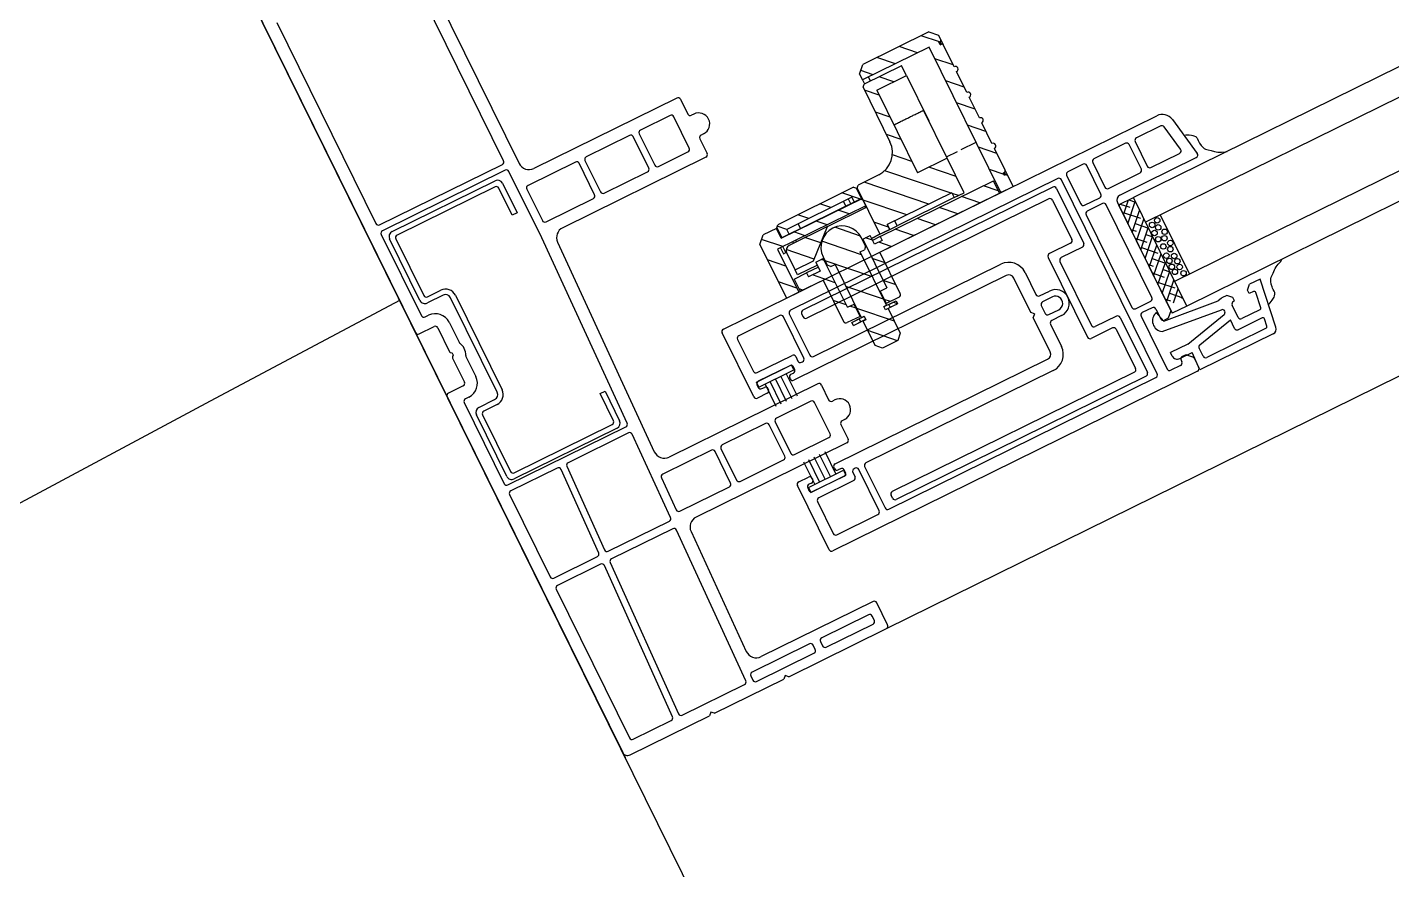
# Model space of a CAD drawing. Header units: millimetres. Extents: x 13515 to 183937, y -33900 to -660.
# Drawn here: x 118545.387 to 118549.273, y -19238.179 to -19235.779 of the extents above; entities that cross this region are included whole.
import ezdxf

# ---------------------------------------------------------------- set-up
doc = ezdxf.new("R2010")
doc.units = ezdxf.units.MM
doc.header["$LTSCALE"] = 100
doc.header["$MEASUREMENT"] = 0
doc.layers.get('0').update_dxf_attribs({"linetype": 'CONTINUOUS'})
for name, color, linetype in [('ELE9', 9, 'CONTINUOUS'), ('WIN', 4, 'CONTINUOUS'), ('WIN-G', 252, 'CONTINUOUS'), ('WIN2', 5, 'CONTINUOUS')]:
    doc.layers.add(name, color=color, linetype=linetype)

# ---------------------------------------------------------------- blocks, each defined once
blk = doc.blocks.new('A$C37502152')
at = {"ltscale": 1000}
blk.add_wipeout([(1400, 246), (0, 246), (0, 0), (1400, 0)], dxfattribs=at)
at = {"layer": 'WIN', "ltscale": 1000}
blk.add_line((1400, 0), (1400, 246), dxfattribs=at)
at = {"layer": 'WIN-G'}
for p, q in [((1347, 246), (53, 246)), ((1258.41, 223.81), (1257.61, 223.41)), ((1283.8, 214), (1283.8, 225.2)), ((1284.3, 225.7), (1335, 225.7)), ((1285.4, 215.6), (1285.4, 223.6)), ((1285.9, 224.1), (1335, 224.1)), ((1335.5, 225.2), (1335.5, 224.6)), ((1256.56, 221.24), (1256.46, 220.72)), ((1256.58, 222.39), (1256.56, 222.24)), ((1256.56, 222.24), (1256.56, 222.08)), ((1256.56, 222.08), (1256.58, 221.77)), ((1256.58, 221.5), (1256.56, 221.24)), ((1256.62, 222.53), (1256.58, 222.39)), ((1256.58, 221.77), (1256.58, 221.5)), ((1256.69, 222.66), (1256.62, 222.53)), ((1256.87, 222.9), (1256.69, 222.66)), ((1257.03, 223.05), (1256.87, 222.9)), ((1257.21, 223.18), (1257.03, 223.05)), ((1257.58, 223.4), (1257.21, 223.18)), ((1257.61, 223.41), (1257.58, 223.4)), ((1254.54, 218.47), (1254.28, 218.29)), ((1254.79, 218.67), (1254.54, 218.47)), ((1255.29, 219.09), (1254.79, 218.67)), ((1255.71, 219.42), (1255.29, 219.09)), ((1255.91, 219.6), (1255.71, 219.42)), ((1256.08, 219.8), (1255.91, 219.6)), ((1256.21, 220.01), (1256.08, 219.8)), ((1256.31, 220.24), (1256.21, 220.01)), ((1256.46, 220.72), (1256.31, 220.24)), ((782.23, 217.5), (1272, 217.5)), ((1253.07, 217.79), (1252.73, 217.5)), ((1253.7, 218.01), (1253.07, 217.79)), ((1254, 218.14), (1253.7, 218.01)), ((1254.28, 218.29), (1254, 218.14)), ((1272, 217.5), (1275, 217.5)), ((1272, 217.5), (1272, 195.5)), ((1275, 195.5), (1275, 217.5)), ((1273.92, 215.9), (1272, 213.99)), ((1272.15, 215.9), (1272, 215.75)), ((1273.81, 214.03), (1272, 215.84)), ((1275, 215.22), (1272, 212.22)), ((1274.7, 211.38), (1272.49, 213.59)), ((1275, 214.61), (1274.26, 215.36)), ((1285.9, 215.1), (1290.2, 215.1)), ((1290.7, 198.4), (1290.7, 214.6)), ((782.85, 212.5), (1272, 212.5)), ((1269, 200.5), (1269, 212.5)), ((1275, 213.45), (1272, 210.45)), ((1272.05, 212.26), (1272, 212.31)), ((1275, 211.68), (1272, 208.68)), ((1284.3, 213.5), (1288.6, 213.5)), ((1289.1, 200), (1289.1, 213)), ((1272.93, 209.61), (1272, 210.54)), ((1275, 209.91), (1272, 206.91)), ((1273.81, 206.96), (1272, 208.77)), ((1275, 209.31), (1273.37, 210.94)), ((1275, 208.15), (1272, 205.15)), ((1275, 206.38), (1272, 203.38)), ((1274.7, 204.31), (1272.49, 206.52)), ((1275, 207.54), (1274.26, 208.28)), ((1272.05, 205.19), (1272, 205.23)), ((1275, 204.61), (1272, 201.61)), ((1275, 202.23), (1273.37, 203.86)), ((1272.93, 202.54), (1272, 203.47)), ((1275, 202.84), (1272, 199.84)), ((1273.81, 199.89), (1272, 201.7)), ((1275, 200.47), (1274.26, 201.21)), ((782.85, 200.5), (1272, 200.5)), ((1275, 201.08), (1272, 198.08)), ((1275, 199.31), (1272, 196.31)), ((1274.7, 197.24), (1272.49, 199.45)), ((1283.8, 187.8), (1283.8, 199)), ((1284.3, 199.5), (1288.6, 199.5)), ((1272.05, 198.12), (1272, 198.16)), ((1272.9, 195.5), (1272, 196.4)), ((1275, 197.54), (1272.96, 195.5)), ((1274.66, 195.5), (1273.37, 196.79)), ((1285.4, 189.4), (1285.4, 197.4)), ((1285.9, 197.9), (1290.2, 197.9)), ((782.23, 195.5), (1272, 195.5)), ((1253.32, 195.38), (1252.98, 195.5)), ((1253.94, 195.16), (1253.32, 195.38)), ((1254.25, 195.03), (1253.94, 195.16)), ((1254.53, 194.88), (1254.25, 195.03)), ((1254.79, 194.7), (1254.53, 194.88)), ((1255.04, 194.5), (1254.79, 194.7)), ((1255.54, 194.08), (1255.04, 194.5)), ((1255.96, 193.74), (1255.54, 194.08)), ((1256.16, 193.57), (1255.96, 193.74)), ((1275, 195.5), (1272, 195.5)), ((1275, 195.77), (1274.73, 195.5)), ((1256.33, 193.37), (1256.16, 193.57)), ((1256.46, 193.16), (1256.33, 193.37)), ((1256.56, 192.93), (1256.46, 193.16)), ((1256.71, 192.45), (1256.56, 192.93)), ((1256.81, 191.93), (1256.71, 192.45)), ((1256.83, 191.67), (1256.81, 191.93)), ((1256.81, 191.08), (1256.83, 191.4)), ((1256.83, 191.4), (1256.83, 191.67)), ((1374.8, 191.6), (1395.7, 191.6)), ((1256.81, 190.93), (1256.81, 191.08)), ((1256.83, 190.77), (1256.81, 190.93)), ((1256.87, 190.64), (1256.83, 190.77)), ((1256.94, 190.51), (1256.87, 190.64)), ((1257.12, 190.27), (1256.94, 190.51)), ((1257.28, 190.12), (1257.12, 190.27)), ((1257.46, 189.99), (1257.28, 190.12)), ((1257.83, 189.77), (1257.46, 189.99)), ((1257.86, 189.75), (1257.83, 189.77)), ((1258.42, 189.48), (1257.86, 189.75)), ((1285.9, 188.9), (1335, 188.9)), ((1373.8, 184.6), (1373.8, 190.6)), ((1374.8, 190.1), (1374.8, 184.6)), ((1395.2, 190.6), (1375.3, 190.6)), ((1395.7, 178.6), (1395.7, 190.1)), ((1396.7, 190.6), (1396.7, 178.1)), ((1284.3, 187.3), (1335, 187.3)), ((1335.5, 187.8), (1335.5, 188.4)), ((1374.8, 184.6), (1373.8, 184.6)), ((1392.5, 178.1), (1395.2, 178.1)), ((1395.7, 177.1), (1392.5, 177.1)), ((1390.5, 156.9), (1390.5, 176.1)), ((1391.5, 176.1), (1391.5, 156.9)), ((1392.5, 155.9), (1395.7, 155.9)), ((1395.2, 154.9), (1392.5, 154.9)), ((1395.7, 142.9), (1395.7, 154.4)), ((1396.7, 154.9), (1396.7, 142.4)), ((1373.8, 148.4), (1374.8, 148.4)), ((1373.8, 142.4), (1373.8, 148.4)), ((1374.8, 148.4), (1374.8, 142.9)), ((1375.3, 142.4), (1395.2, 142.4)), ((1395.7, 141.4), (1374.8, 141.4))]:
    blk.add_line(p, q, dxfattribs=at)
for centre in [(1269.89, 211.88), (1270.03, 210.56), (1271.2, 210.97), (1269.94, 209.42), (1270.03, 208.31), (1271.2, 208.73), (1271.29, 209.89), (1269.61, 205.88), (1270.11, 206.89), (1271.04, 205.88), (1271.29, 207.64), (1269.63, 203.6), (1270.2, 204.63), (1271.29, 204.29), (1269.93, 201.12), (1270.34, 202.36), (1271.13, 201.47), (1271.4, 202.98)]:
    blk.add_circle(centre, 0.5, dxfattribs=at)
for centre, radius, start, end in [((1284.3, 225.2), 0.5, 90, 180), ((1285.9, 223.6), 0.5, 90, 180), ((1335, 225.2), 0.5, 0, 90), ((1335, 224.6), 0.5, 270, 0), ((1284.3, 214), 0.5, 180, 270), ((1285.9, 215.6), 0.5, 180, 270), ((1290.2, 214.6), 0.5, 0, 90), ((1288.6, 213), 0.5, 0, 90), ((1284.3, 199), 0.5, 90, 180), ((1288.6, 200), 0.5, 270, 0), ((1285.9, 197.4), 0.5, 90, 180), ((1290.2, 198.4), 0.5, 270, 0), ((1374.8, 190.6), 1, 90, 180), ((1395.7, 190.6), 1, 0, 90), ((1285.9, 189.4), 0.5, 180, 270), ((1335, 188.4), 0.5, 0, 90), ((1375.3, 190.1), 0.5, 90, 180), ((1395.2, 190.1), 0.5, 0, 90), ((1284.3, 187.8), 0.5, 180, 270), ((1335, 187.8), 0.5, 270, 0), ((1392.5, 176.1), 2, 90, 180), ((1392.5, 176.1), 1, 90, 180), ((1395.2, 178.6), 0.5, 270, 0), ((1395.7, 178.1), 1, 270, 0), ((1392.5, 156.9), 2, 180, 270), ((1392.5, 156.9), 1, 180, 270), ((1395.2, 154.4), 0.5, 0, 90), ((1395.7, 154.9), 1, 0, 90), ((1374.8, 142.4), 1, 180, 270), ((1375.3, 142.9), 0.5, 180, 270), ((1395.2, 142.9), 0.5, 270, 0), ((1395.7, 142.4), 1, 270, 0)]:
    blk.add_arc(centre, radius, start, end, dxfattribs=at)
at = {"layer": 'WIN2'}
for p, q in [((1366.8, 246), (1347, 246)), ((1366.8, 246), (1367.3, 245.5)), ((1367.3, 245.5), (1367.8, 246)), ((1381.87, 246), (1367.8, 246)), ((1381.87, 246), (1382.37, 245.5)), ((1382.37, 245.5), (1382.87, 246)), ((1399, 246), (1382.87, 246)), ((1346.5, 245.5), (1346.5, 241)), ((1348.3, 243.7), (1348.3, 242.8)), ((1358.3, 244.2), (1348.8, 244.2)), ((1358.8, 242.8), (1358.8, 243.7)), ((1360.3, 243.7), (1360.3, 242.8)), ((1372.44, 244.2), (1360.8, 244.2)), ((1372.91, 242.79), (1372.94, 243.69)), ((1387.3, 243.7), (1374.63, 243.7)), ((1397.2, 243.7), (1389.5, 243.7)), ((1400, 172.8), (1400, 245)), ((1348.8, 242.3), (1358.3, 242.3)), ((1360.8, 242.3), (1372.41, 242.3)), ((1374.13, 243.21), (1373.33, 213.01)), ((1386.75, 212.98), (1387.8, 243.18)), ((1389, 243.22), (1387.95, 213.02)), ((1397.7, 213), (1397.7, 243.2)), ((1347, 240.5), (1369.7, 240.5)), ((1371.07, 214.45), (1371.7, 238.45)), ((1260.16, 229), (1275.01, 229)), ((1275.01, 229), (1274.89, 225.5)), ((1275, 226.61), (1275, 228.5)), ((1275.5, 229), (1349.5, 229)), ((1350, 228.5), (1350, 215.5)), ((1259.17, 228.13), (1257.89, 219)), ((1260.56, 227.24), (1260.37, 225.84)), ((1260.86, 227.5), (1272.89, 227.5)), ((1273.39, 227), (1273.39, 225.39)), ((1275.86, 225.55), (1275.15, 226.25)), ((1277.3, 225.9), (1277.3, 226.2)), ((1277.8, 226.7), (1279.8, 226.7)), ((1280.3, 215.5), (1280.3, 226.2)), ((1282.3, 226.2), (1282.3, 186.8)), ((1337, 226.7), (1282.8, 226.7)), ((1337.5, 217.8), (1337.5, 226.2)), ((1338.7, 226.2), (1338.7, 217.8)), ((1347.5, 226.7), (1339.2, 226.7)), ((1348, 219.7), (1348, 226.2)), ((1260.07, 223.74), (1259.66, 220.84)), ((1260.37, 224), (1264.02, 224)), ((1260.66, 225.5), (1265.52, 225.5)), ((1264.52, 223.5), (1264.52, 221)), ((1266.02, 225), (1266.02, 223.28)), ((1273, 224.9), (1266.02, 223.28)), ((1274.89, 223.8), (1266.61, 221.88)), ((1277.39, 225.5), (1274.89, 225.5)), ((1274.89, 223.8), (1278.39, 223.8)), ((1276.21, 225.4), (1276.8, 225.4)), ((1278.39, 224.5), (1278.39, 223.8)), ((1257.89, 219), (1260.02, 219)), ((1259.96, 220.5), (1260.82, 220.5)), ((1260.82, 219.8), (1260.02, 219)), ((1260.82, 220.5), (1260.82, 219.8)), ((1263.82, 220.5), (1264.02, 220.5)), ((1263.82, 220.5), (1263.82, 219.8)), ((1263.82, 219.8), (1264.62, 219)), ((1264.62, 219), (1265.65, 219)), ((1265.81, 219.05), (1266.46, 219.21)), ((1276.99, 218.1), (1266.46, 219.21)), ((1278.1, 219.69), (1266.67, 220.9)), ((1339.9, 217.8), (1339.9, 218.7)), ((1340.4, 219.2), (1347.5, 219.2)), ((1275, 217), (1276, 218)), ((1275, 195), (1275, 217)), ((1276, 218), (1276.8, 218)), ((1276.99, 218.1), (1277.53, 216.1)), ((1277.3, 215.5), (1277.3, 217.5)), ((1299, 217.3), (1337, 217.3)), ((1336.45, 217.3), (1336.45, 217.3)), ((1339.2, 217.3), (1339.4, 217.3)), ((1341.1, 217.2), (1341.1, 216.7)), ((1341.25, 216.7), (1341.25, 217.7)), ((1348.35, 217.7), (1341.25, 217.7)), ((1348.35, 216.7), (1341.25, 216.7)), ((1348, 217.7), (1341.6, 217.7)), ((1341.6, 216.2), (1342.1, 216.2)), ((1342.8, 212.1), (1342.8, 216.7)), ((1343.9, 212.1), (1343.9, 216.7)), ((1345, 212.1), (1345, 216.7)), ((1346.1, 212.1), (1346.1, 216.7)), ((1347.1, 212.1), (1347.1, 216.7)), ((1347.5, 216.2), (1348, 216.2)), ((1348.35, 216.7), (1348.35, 217.7)), ((1348.5, 216.7), (1348.5, 217.2)), ((1280.6, 213.8), (1277.5, 213.8)), ((1277.8, 215), (1279.8, 215)), ((1295.7, 209.5), (1295.7, 214)), ((1298, 214), (1298, 207)), ((1342.1, 215), (1299, 215)), ((1342.6, 215.7), (1342.6, 215.5)), ((1347, 215.5), (1347, 215.7)), ((1349.5, 215), (1347.5, 215)), ((1277, 213.3), (1277, 194.5)), ((1281.1, 194.5), (1281.1, 213.3)), ((1338, 209), (1338, 212)), ((1338.5, 212.5), (1369.07, 212.5)), ((1373.83, 212.5), (1386.25, 212.5)), ((1388.45, 212.5), (1397.2, 212.5)), ((1293.2, 209), (1295.2, 209)), ((1340.5, 209.7), (1340.5, 203.3)), ((1348, 210.2), (1341, 210.2)), ((1348.5, 203.3), (1348.5, 209.7)), ((1349.7, 209.7), (1349.7, 203.3)), ((1359, 210.2), (1350.2, 210.2)), ((1359.5, 203.3), (1359.5, 209.7)), ((1360.7, 209.7), (1360.7, 203.3)), ((1371.25, 210.2), (1361.2, 210.2)), ((1371.58, 203.29), (1371.75, 209.69)), ((1373.27, 210.51), (1372.83, 193.81)), ((1386.16, 211), (1373.77, 211)), ((1386.07, 193.78), (1386.66, 210.48)), ((1387.86, 210.52), (1387.28, 193.82)), ((1397.2, 211), (1388.36, 211)), ((1397.7, 193.8), (1397.7, 210.5)), ((1295.2, 207.8), (1293.2, 207.8)), ((1295.7, 205.7), (1295.7, 207.3)), ((1297.5, 206.5), (1298, 207)), ((1297.5, 206.5), (1298, 206)), ((1337, 208.5), (1337.5, 208.5)), ((1293.2, 205.2), (1295.2, 205.2)), ((1295.2, 204), (1293.2, 204)), ((1298, 206), (1298, 199)), ((1337, 204.5), (1337.5, 204.5)), ((1338, 201), (1338, 204)), ((1295.7, 199), (1295.7, 203.5)), ((1341, 202.8), (1348, 202.8)), ((1350.2, 202.8), (1359, 202.8)), ((1361.2, 202.8), (1371.08, 202.8)), ((1320.95, 198.9), (1321.95, 199.9)), ((1320.95, 193.9), (1320.95, 198.9)), ((1321.95, 199.9), (1325.05, 199.9)), ((1321.99, 199.9), (1326.05, 195.84)), ((1325.05, 199.9), (1326.05, 198.9)), ((1326.05, 198.9), (1326.05, 193.9)), ((1338.5, 200.5), (1368.65, 200.5)), ((1342.8, 200.9), (1342.8, 196.3)), ((1343.9, 200.9), (1343.9, 196.3)), ((1345, 200.9), (1345, 196.3)), ((1346.1, 200.9), (1346.1, 196.3)), ((1347.1, 200.9), (1347.1, 196.3)), ((1299, 198), (1342.1, 198)), ((1320.95, 196.45), (1326.05, 191.35)), ((1341.1, 196.3), (1341.1, 195.8)), ((1341.25, 196.3), (1341.25, 195.3)), ((1348.35, 196.3), (1341.25, 196.3)), ((1342.1, 196.8), (1341.6, 196.8)), ((1342.6, 197.5), (1342.6, 197.3)), ((1347, 197.3), (1347, 197.5)), ((1347.5, 198), (1349.5, 198)), ((1348, 196.8), (1347.5, 196.8)), ((1348.35, 196.3), (1348.35, 195.3)), ((1348.5, 195.8), (1348.5, 196.3)), ((1350, 197.5), (1350, 184.5)), ((1369.55, 156.45), (1370.65, 198.45)), ((1274, 194), (1258.5, 194)), ((1277.5, 194), (1280.6, 194)), ((1337, 195.7), (1299, 195.7)), ((1319.02, 193.25), (1319.02, 193.85)), ((1320.51, 193.85), (1319.02, 193.85)), ((1319.06, 193.85), (1319.66, 193.25)), ((1319.97, 193.85), (1319.98, 193.85)), ((1319.98, 193.85), (1321.5, 193.85)), ((1320.51, 193.85), (1320.51, 193.25)), ((1320.95, 193.9), (1321.5, 193.9)), ((1321.5, 193.9), (1321.5, 193.2)), ((1325.5, 193.2), (1325.5, 193.9)), ((1325.5, 193.9), (1326.05, 193.9)), ((1325.5, 193.85), (1327.03, 193.85)), ((1326.5, 193.85), (1326.5, 193.25)), ((1327.98, 193.85), (1326.5, 193.85)), ((1327.03, 193.85), (1327.03, 193.85)), ((1327.98, 193.85), (1327.98, 193.25)), ((1336.45, 195.7), (1336.45, 195.7)), ((1337.5, 186.8), (1337.5, 195.2)), ((1338.7, 195.2), (1338.7, 186.8)), ((1339.4, 195.7), (1339.2, 195.7)), ((1339.9, 194.3), (1339.9, 195.2)), ((1347.5, 193.8), (1340.4, 193.8)), ((1348.35, 195.3), (1341.25, 195.3)), ((1341.6, 195.3), (1348, 195.3)), ((1259.33, 185.9), (1258.01, 193.41)), ((1260.39, 191.41), (1261.27, 186.41)), ((1266.7, 192), (1260.89, 192)), ((1267.2, 186.5), (1267.2, 191.5)), ((1268.4, 191.5), (1268.4, 186.5)), ((1275.3, 192), (1268.9, 192)), ((1275.8, 186.5), (1275.8, 191.5)), ((1277, 192.3), (1277, 186.5)), ((1280.6, 192.8), (1277.5, 192.8)), ((1281.1, 186.5), (1281.1, 192.3)), ((1317.75, 192.4), (1317.75, 184)), ((1318.25, 192.9), (1320.85, 192.9)), ((1320.51, 193.25), (1319.02, 193.25)), ((1319.97, 193.25), (1319.98, 193.25)), ((1319.98, 193.25), (1321.5, 193.25)), ((1320.01, 192.9), (1320.85, 192.06)), ((1320.85, 190.4), (1320.85, 192.9)), ((1321.5, 193.2), (1320.95, 193.2)), ((1320.95, 193.2), (1320.95, 182.4)), ((1320.95, 191.96), (1326.05, 186.86)), ((1325.5, 193.25), (1327.03, 193.25)), ((1326.05, 193.2), (1325.5, 193.2)), ((1326.05, 182.4), (1326.05, 193.2)), ((1326.15, 192.9), (1326.15, 190.4)), ((1326.15, 192.9), (1328.75, 192.9)), ((1326.15, 191.25), (1327, 190.4)), ((1327.98, 193.25), (1326.5, 193.25)), ((1327.03, 193.25), (1327.03, 193.25)), ((1329.25, 184), (1329.25, 192.4)), ((1348, 186.8), (1348, 193.3)), ((1372.77, 191.61), (1371.8, 154.47)), ((1397.2, 192.1), (1373.27, 192.1)), ((1373.33, 193.3), (1385.58, 193.3)), ((1387.78, 193.3), (1397.2, 193.3)), ((1397.7, 175.1), (1397.7, 191.6)), ((1317.75, 190.67), (1319.5, 188.92)), ((1319.5, 180.5), (1319.5, 190.4)), ((1320.85, 190.4), (1319.5, 190.4)), ((1327.5, 190.4), (1326.15, 190.4)), ((1327.5, 190.4), (1327.5, 180.5)), ((1327.5, 189.9), (1329.25, 188.15)), ((1282.8, 186.3), (1337, 186.3)), ((1320.95, 187.47), (1327.4, 181.02)), ((1339.2, 186.3), (1347.5, 186.3)), ((1349.5, 184), (1261.6, 184)), ((1261.77, 186), (1266.7, 186)), ((1268.9, 186), (1275.3, 186)), ((1277.5, 186), (1280.6, 186)), ((1290.72, 184), (1290.72, 181.8)), ((1293.22, 184), (1290.72, 184)), ((1293.01, 184), (1293.22, 183.79)), ((1293.2, 184), (1293.5, 184)), ((1293.22, 184), (1293.22, 154.5)), ((1317.75, 184), (1293.5, 184)), ((1293.5, 184), (1293.5, 181.5)), ((1297.48, 184), (1299.98, 181.5)), ((1301.97, 184), (1304.47, 181.5)), ((1306.46, 184), (1308.96, 181.5)), ((1310.95, 184), (1313.45, 181.5)), ((1315.44, 184), (1317.14, 182.3)), ((1317.75, 186.18), (1319.5, 184.43)), ((1327.5, 185.41), (1330.61, 182.3)), ((1333.9, 184), (1329.25, 184)), ((1333.4, 184), (1333.9, 183.5)), ((1333.9, 181.5), (1333.9, 184)), ((1334.22, 175.3), (1334.22, 184)), ((1336.72, 184), (1334.22, 184)), ((1336.72, 173.1), (1336.72, 184)), ((1290.72, 181.8), (1290.72, 180.7)), ((1290.72, 181.8), (1291.02, 181.5)), ((1291.02, 181.5), (1291.22, 181.5)), ((1291.02, 181), (1291.02, 181.5)), ((1291.22, 181.5), (1291.22, 181)), ((1291.22, 181.3), (1293.22, 179.3)), ((1293.5, 183.49), (1295.49, 181.5)), ((1316.45, 181.5), (1293.5, 181.5)), ((1316.45, 181.5), (1316.45, 182.3)), ((1316.45, 182.3), (1318, 182.3)), ((1316.45, 181.5), (1318, 181.5)), ((1318, 182.3), (1318, 180.5)), ((1318, 181.44), (1318.94, 180.5)), ((1319.6, 181.9), (1320.1, 182.4)), ((1319.6, 181.9), (1319.6, 180.2)), ((1320.95, 182.4), (1320.1, 182.4)), ((1320.95, 182.98), (1326.37, 177.56)), ((1326.9, 182.4), (1326.05, 182.4)), ((1326.9, 182.4), (1327.4, 181.9)), ((1327.4, 180.2), (1327.4, 181.9)), ((1329, 180.5), (1329, 182.3)), ((1329, 182.3), (1331.4, 182.3)), ((1329, 181.5), (1331.4, 181.5)), ((1331.4, 181.5), (1331.4, 182.3)), ((1331.4, 181.51), (1331.41, 181.5)), ((1333.9, 181.5), (1331.4, 181.5)), ((1334.22, 183.2), (1336.72, 180.7)), ((1290.72, 180.7), (1290.72, 176.3)), ((1291.02, 181), (1291.22, 181)), ((1301.22, 181.1), (1299.22, 181.1)), ((1299.22, 181.1), (1299.22, 174.1)), ((1300.4, 181.1), (1301.22, 180.28)), ((1301.22, 181.1), (1312.82, 181.1)), ((1301.22, 180.1), (1301.22, 181.1)), ((1301.22, 180.1), (1314.32, 180.1)), ((1301.4, 180.1), (1310.4, 171.1)), ((1305.89, 180.1), (1314.69, 171.3)), ((1310.38, 180.1), (1316.32, 174.16)), ((1312.82, 181.1), (1312.82, 180.1)), ((1314.32, 181.1), (1312.82, 181.1)), ((1314.32, 180.1), (1314.32, 181.1)), ((1316.32, 181.1), (1314.32, 181.1)), ((1314.32, 181.1), (1314.32, 180.1)), ((1314.32, 181.1), (1316.86, 181.1)), ((1314.32, 180.65), (1316.32, 178.65)), ((1316.32, 171.7), (1316.32, 181.1)), ((1316.32, 181.1), (1318.02, 181.1)), ((1318.02, 181.1), (1316.32, 181.1)), ((1319.5, 180.5), (1318, 180.5)), ((1319.6, 180.5), (1319.5, 180.5)), ((1319.62, 179.82), (1323.12, 176.32)), ((1329.32, 180.1), (1324.22, 175.6)), ((1327.5, 180.92), (1327.92, 180.5)), ((1329, 180.5), (1327.5, 180.5)), ((1329, 181.1), (1333, 181.1)), ((1329.04, 179.85), (1332.85, 176.04)), ((1329.1, 181.1), (1333.02, 181.1)), ((1333.02, 180.1), (1329.32, 180.1)), ((1333.02, 181.1), (1333.02, 180.1)), ((1333.02, 176.6), (1333.02, 180.1)), ((1290.72, 177.31), (1293.22, 174.81)), ((1299.22, 177.79), (1302.91, 174.1)), ((1326.66, 177.75), (1328.8, 175.6)), ((1333.12, 176.5), (1333.02, 176.5)), ((1333.12, 176.5), (1333.12, 175.3)), ((1333.62, 176.5), (1333.12, 176.5)), ((1333.62, 175.3), (1333.62, 176.5)), ((1334.22, 178.71), (1336.72, 176.21)), ((1290.72, 175.3), (1290.72, 171.1)), ((1296.2, 173.8), (1293.22, 173.8)), ((1299.22, 173.8), (1297, 173.8)), ((1299.22, 174.1), (1299.22, 164.35)), ((1299.22, 174.1), (1305.22, 174.1)), ((1305.22, 157.3), (1305.22, 174.1)), ((1324.22, 175.6), (1316.32, 175.6)), ((1316.32, 175.3), (1334.22, 175.3)), ((1316.32, 175.3), (1316.32, 173.8)), ((1316.32, 174.16), (1316.68, 173.8)), ((1332.72, 173.8), (1316.32, 173.8)), ((1316.42, 173.8), (1317.92, 173.8)), ((1316.42, 173.8), (1316.42, 171.7)), ((1316.42, 173.8), (1332.62, 173.8)), ((1316.68, 173.8), (1319.18, 171.3)), ((1317.92, 172.8), (1317.92, 173.8)), ((1318.62, 173.8), (1318.62, 172.8)), ((1319.62, 172.8), (1319.62, 173.8)), ((1319.67, 175.3), (1321.17, 173.8)), ((1324.16, 175.3), (1325.66, 173.8)), ((1324.22, 175.6), (1332.02, 175.6)), ((1324.27, 175.64), (1324.31, 175.6)), ((1328.65, 175.3), (1330.15, 173.8)), ((1328.82, 172.8), (1328.82, 173.8)), ((1331.12, 173.8), (1330.22, 173.8)), ((1331.12, 175.6), (1331.12, 175.3)), ((1331.12, 173.8), (1332.62, 173.8)), ((1331.12, 173.8), (1331.12, 172.8)), ((1332.62, 171.7), (1332.62, 173.8)), ((1332.72, 173.8), (1332.72, 171.8)), ((1333.14, 175.3), (1336.03, 172.41)), ((1396.5, 174.6), (1397.2, 174.6)), ((1290.72, 172.82), (1293.22, 170.32)), ((1305.22, 171.79), (1307.88, 169.14)), ((1311.72, 171.3), (1315.92, 171.3)), ((1316.32, 171.7), (1315.92, 171.3)), ((1316.82, 171.3), (1316.42, 171.7)), ((1316.82, 171.3), (1332.22, 171.3)), ((1317.92, 172.8), (1331.12, 172.8)), ((1322.17, 172.8), (1323.67, 171.3)), ((1326.66, 172.8), (1328.16, 171.3)), ((1331.12, 172.83), (1332.44, 171.51)), ((1332.62, 171.7), (1332.22, 171.3)), ((1332.72, 171.8), (1335.42, 171.8)), ((1336.72, 173.1), (1335.42, 171.8)), ((1393.7, 167.73), (1393.7, 171.8)), ((1396, 166.92), (1396, 171.8)), ((1396.5, 172.3), (1399.5, 172.3)), ((1290.72, 170.1), (1290.72, 165.9)), ((1290.72, 168.33), (1293.22, 165.83)), ((1299.22, 157.3), (1299.22, 166.52)), ((1305.22, 167.3), (1307.22, 165.3)), ((1307.22, 155.7), (1307.22, 166.8)), ((1395.71, 166.51), (1395.91, 166.71)), ((1290.72, 164.9), (1290.72, 160.7)), ((1393.7, 160.8), (1393.7, 164.87)), ((1395.71, 166.09), (1395.91, 165.89)), ((1396, 160.8), (1396, 165.68)), ((1290.72, 163.84), (1293.22, 161.34)), ((1305.22, 162.81), (1307.22, 160.81)), ((1290.72, 159.7), (1290.72, 155.3)), ((1290.72, 159.35), (1293.22, 156.85)), ((1399.5, 160.3), (1396.5, 160.3)), ((1400, 61.6), (1400, 159.8)), ((1305.22, 157.3), (1299.22, 157.3)), ((1299.22, 157.3), (1299.22, 155.3)), ((1301.75, 157.3), (1303.75, 155.3)), ((1305.22, 158.32), (1307.22, 156.32)), ((1397.2, 158), (1396.5, 158)), ((1397.7, 141), (1397.7, 157.5)), ((1290.72, 155.3), (1290.72, 154.2)), ((1290.72, 154.2), (1290.72, 153.3)), ((1291.22, 155), (1291.02, 155)), ((1291.02, 154.5), (1291.02, 155)), ((1291.22, 154.5), (1291.02, 154.5)), ((1291.08, 154.5), (1293.58, 152)), ((1291.22, 155), (1291.22, 154.5)), ((1293.22, 154.5), (1306.72, 154.5)), ((1295.57, 154.5), (1298.07, 152)), ((1299.22, 155.34), (1299.26, 155.3)), ((1299.22, 155.3), (1306.82, 155.3)), ((1300.06, 154.5), (1302.56, 152)), ((1304.55, 154.5), (1306.24, 152.81)), ((1305.52, 155.3), (1305.52, 154.5)), ((1306.72, 154.5), (1306.72, 155.3)), ((1306.72, 153.3), (1306.72, 154.5)), ((1307.22, 155.7), (1306.82, 155.3)), ((1338, 151), (1338, 154)), ((1338.5, 154.5), (1367.55, 154.5)), ((1371.8, 154.47), (1371.8, 141)), ((1292.02, 152), (1290.72, 153.3)), ((1292.02, 152), (1305.42, 152)), ((1306.72, 153.3), (1305.42, 152)), ((1340.5, 151.7), (1340.5, 145.3)), ((1347, 152.2), (1341, 152.2)), ((1347.5, 145.3), (1347.5, 151.7)), ((1348.7, 151.7), (1348.7, 145.3)), ((1358, 152.2), (1349.2, 152.2)), ((1358.5, 145.3), (1358.5, 151.7)), ((1359.7, 151.7), (1359.7, 145.3)), ((1369.8, 152.2), (1360.2, 152.2)), ((1370.3, 145.3), (1370.3, 151.7)), ((1337, 150.5), (1337.5, 150.5)), ((1337, 146.5), (1337.5, 146.5)), ((1338, 143), (1338, 146)), ((1341, 144.8), (1347, 144.8)), ((1349.2, 144.8), (1358, 144.8)), ((1360.2, 144.8), (1369.8, 144.8)), ((1338.5, 142.5), (1367.5, 142.5)), ((1369.5, 99.5), (1369.5, 140.5)), ((1372.3, 140.5), (1397.2, 140.5)), ((1397.2, 139.3), (1372.3, 139.3)), ((1371.8, 138.8), (1371.8, 98)), ((1397.7, 98), (1397.7, 138.8))]:
    blk.add_line(p, q, dxfattribs=at)
for centre, radius, start, end in [((1347, 245.5), 0.5, 90, 180), ((1399, 245), 1, 0, 90), ((1348.8, 243.7), 0.5, 90, 180), ((1358.3, 243.7), 0.5, 0, 90), ((1360.8, 243.7), 0.5, 90, 180), ((1372.44, 243.7), 0.5, 358.5, 90), ((1374.63, 243.2), 0.5, 90, 178.5), ((1387.3, 243.2), 0.5, 358, 90), ((1389.5, 243.2), 0.5, 90, 178), ((1397.2, 243.2), 0.5, 0, 90), ((1347, 241), 0.5, 180, 270), ((1348.8, 242.8), 0.5, 180, 270), ((1358.3, 242.8), 0.5, 270, 0), ((1360.8, 242.8), 0.5, 180, 270), ((1372.41, 242.8), 0.5, 270, 358.5), ((1369.7, 238.5), 2, 358.5, 90), ((1260.16, 228), 1, 90, 172.3482), ((1275.5, 228.5), 0.5, 90, 180), ((1349.5, 228.5), 0.5, 0, 90), ((1260.86, 227.2), 0.3, 89.8698, 172.5644), ((1272.89, 227), 0.5, 0, 90), ((1275.5, 226.61), 0.5, 180, 225), ((1277.8, 226.2), 0.5, 90, 180), ((1279.8, 226.2), 0.5, 0, 90), ((1282.8, 226.2), 0.5, 90, 180), ((1337, 226.2), 0.5, 0, 90), ((1339.2, 226.2), 0.5, 90, 180), ((1347.5, 226.2), 0.5, 0, 90), ((1260.37, 223.7), 0.3, 89.8698, 172.3765), ((1260.66, 225.8), 0.3, 171.6232, 270.1302), ((1264.02, 223.5), 0.5, 0, 90), ((1265.52, 225), 0.5, 0, 90), ((1272.89, 225.39), 0.5, 283.0609, 0), ((1276.21, 225.9), 0.5, 225, 270), ((1276.8, 225.9), 0.5, 270, 0), ((1277.39, 224.5), 1, 0, 90), ((1264.02, 221), 0.5, 270, 0), ((1266.72, 221.39), 0.5, 103.0609, 264), ((1259.96, 220.8), 0.3, 171.6083, 270.1302), ((1265.65, 219.3), 0.3, 270, 303.1746), ((1276.99, 218.03), 2, 285.5034, 56.391), ((1340.4, 218.7), 0.5, 90, 180), ((1347.5, 219.7), 0.5, 270, 0), ((1276.8, 217.5), 0.5, 0, 90), ((1299, 214), 3.3, 90, 180), ((1337, 217.8), 0.5, 270, 0), ((1339.2, 217.8), 0.5, 180, 270), ((1339.4, 217.8), 0.5, 270, 0), ((1341.6, 217.2), 0.5, 90, 180), ((1341.6, 216.7), 0.5, 180, 270), ((1342.1, 215.7), 0.5, 0, 90), ((1347.5, 215.7), 0.5, 90, 180), ((1348, 217.2), 0.5, 0, 90), ((1348, 216.7), 0.5, 270, 0), ((1277.5, 213.3), 0.5, 90, 180), ((1277.8, 215.5), 0.5, 180, 270), ((1279.8, 215.5), 0.5, 270, 0), ((1280.6, 213.3), 0.5, 0, 90), ((1299, 214), 1, 90, 180), ((1342.1, 215.5), 0.5, 270, 0), ((1347.5, 215.5), 0.5, 180, 270), ((1349.5, 215.5), 0.5, 270, 0), ((1369.07, 214.5), 2, 270, 358.5), ((1338.5, 212), 0.5, 90, 180), ((1373.83, 213), 0.5, 178.5, 270), ((1386.25, 213), 0.5, 270, 358), ((1388.45, 213), 0.5, 178, 270), ((1397.2, 213), 0.5, 270, 0), ((1293.2, 206.5), 2.5, 90, 270), ((1295.2, 209.5), 0.5, 270, 0), ((1337.5, 209), 0.5, 270, 0), ((1341, 209.7), 0.5, 90, 180), ((1348, 209.7), 0.5, 0, 90), ((1350.2, 209.7), 0.5, 90, 180), ((1359, 209.7), 0.5, 0, 90), ((1361.2, 209.7), 0.5, 90, 180), ((1371.25, 209.7), 0.5, 358.5, 90), ((1373.77, 210.5), 0.5, 90, 178.5), ((1386.16, 210.5), 0.5, 358, 90), ((1388.36, 210.5), 0.5, 90, 178), ((1397.2, 210.5), 0.5, 0, 90), ((1293.2, 206.5), 1.3, 89.9984, 270.0016), ((1295.2, 207.3), 0.5, 359.9952, 90), ((1337, 206.5), 2, 90, 270), ((1295.2, 205.7), 0.5, 270, 0), ((1295.2, 203.5), 0.5, 0, 90), ((1337.5, 204), 0.5, 0, 90), ((1341, 203.3), 0.5, 180, 270), ((1348, 203.3), 0.5, 270, 0), ((1350.2, 203.3), 0.5, 180, 270), ((1359, 203.3), 0.5, 270, 0), ((1361.2, 203.3), 0.5, 180, 270), ((1371.08, 203.3), 0.5, 270, 358.5), ((1299, 199), 3.3, 180, 270), ((1299, 199), 1, 180, 270), ((1338.5, 201), 0.5, 180, 270), ((1368.65, 198.5), 2, 358.5, 90), ((1341.6, 196.3), 0.5, 90, 180), ((1342.1, 197.5), 0.5, 0, 90), ((1342.1, 197.3), 0.5, 270, 0), ((1347.5, 197.5), 0.5, 90, 180), ((1347.5, 197.3), 0.5, 180, 270), ((1348, 196.3), 0.5, 0, 90), ((1349.5, 197.5), 0.5, 0, 90), ((1258.5, 193.5), 0.5, 90, 190), ((1274, 195), 1, 270, 0), ((1277.5, 194.5), 0.5, 180, 270), ((1280.6, 194.5), 0.5, 270, 0), ((1337, 195.2), 0.5, 0, 90), ((1339.2, 195.2), 0.5, 90, 180), ((1339.4, 195.2), 0.5, 0, 90), ((1340.4, 194.3), 0.5, 180, 270), ((1341.6, 195.8), 0.5, 180, 270), ((1347.5, 193.3), 0.5, 0, 90), ((1348, 195.8), 0.5, 270, 0), ((1373.33, 193.8), 0.5, 178.5, 270), ((1385.58, 193.8), 0.5, 270, 358), ((1387.78, 193.8), 0.5, 178, 270), ((1397.2, 193.8), 0.5, 270, 0), ((1260.89, 191.5), 0.5, 90, 190), ((1266.7, 191.5), 0.5, 0, 90), ((1268.9, 191.5), 0.5, 90, 180), ((1275.3, 191.5), 0.5, 0, 90), ((1277.5, 192.3), 0.5, 90, 180), ((1280.6, 192.3), 0.5, 0, 90), ((1318.25, 192.4), 0.5, 90, 180), ((1328.75, 192.4), 0.5, 0, 90), ((1373.27, 191.6), 0.5, 90, 178.5), ((1397.2, 191.6), 0.5, 0, 90), ((1261.77, 186.5), 0.5, 190, 270), ((1266.7, 186.5), 0.5, 270, 0), ((1268.9, 186.5), 0.5, 180, 270), ((1275.3, 186.5), 0.5, 270, 0), ((1277.5, 186.5), 0.5, 180, 270), ((1280.6, 186.5), 0.5, 270, 0), ((1282.8, 186.8), 0.5, 180, 270), ((1337, 186.8), 0.5, 270, 0), ((1339.2, 186.8), 0.5, 180, 270), ((1347.5, 186.8), 0.5, 270, 0), ((1261.6, 186.3), 2.3, 190, 270), ((1349.5, 184.5), 0.5, 270, 0), ((1291.02, 181.8), 0.3, 180, 270), ((1291.02, 180.7), 0.3, 90, 180), ((1323.5, 180.2), 3.9, 180, 0), ((1290.72, 175.8), 0.5, 90, 270), ((1332.02, 176.6), 1, 270, 0), ((1396.5, 171.8), 2.8, 90, 180), ((1397.2, 175.1), 0.5, 270, 0), ((1311.72, 166.8), 4.5, 90, 180), ((1396.5, 171.8), 0.5, 90, 180), ((1399.5, 172.8), 0.5, 270, 0), ((1290.72, 170.6), 0.5, 90, 270), ((1395.93, 166.3), 2.6, 150.5093, 209.4907), ((1393.4, 167.73), 0.3, 330.5093, 0), ((1395.93, 166.3), 0.3, 135, 225), ((1395.7, 166.92), 0.3, 315, 0), ((1290.72, 165.4), 0.5, 90, 270), ((1393.4, 164.87), 0.3, 0, 29.4907), ((1395.7, 165.68), 0.3, 0, 45), ((1290.72, 160.2), 0.5, 90, 270), ((1396.5, 160.8), 2.8, 180, 270), ((1396.5, 160.8), 0.5, 180, 270), ((1399.5, 159.8), 0.5, 0, 90), ((1367.55, 156.5), 2, 270, 358.5), ((1397.2, 157.5), 0.5, 0, 90), ((1291.02, 155.3), 0.3, 180, 270), ((1291.02, 154.2), 0.3, 90, 180), ((1338.5, 154), 0.5, 90, 180), ((1341, 151.7), 0.5, 90, 180), ((1347, 151.7), 0.5, 0, 90), ((1349.2, 151.7), 0.5, 90, 180), ((1358, 151.7), 0.5, 0, 90), ((1360.2, 151.7), 0.5, 90, 180), ((1369.8, 151.7), 0.5, 0, 90), ((1337, 148.5), 2, 90, 270), ((1337.5, 151), 0.5, 270, 0), ((1337.5, 146), 0.5, 0, 90), ((1341, 145.3), 0.5, 180, 270), ((1347, 145.3), 0.5, 270, 0), ((1349.2, 145.3), 0.5, 180, 270), ((1358, 145.3), 0.5, 270, 0), ((1360.2, 145.3), 0.5, 180, 270), ((1369.8, 145.3), 0.5, 270, 0), ((1338.5, 143), 0.5, 180, 270), ((1367.5, 140.5), 2, 0, 90), ((1372.3, 141), 0.5, 180, 270), ((1372.3, 138.8), 0.5, 90, 180), ((1397.2, 141), 0.5, 270, 0), ((1397.2, 138.8), 0.5, 0, 90)]:
    blk.add_arc(centre, radius, start, end, dxfattribs=at)
for points in [[(1316.52, 175.3), (1316.52, 175.6)], [(1330.52, 175.6), (1330.52, 175.3)], [(1305.22, 164.35), (1299.22, 164.35)]]:
    blk.add_open_spline(points, degree=1, dxfattribs=at)
blk = doc.blocks.new('FGHJ')
at = {"layer": 'ELE9', "ltscale": 0.1}
for points in [[(37030999.07, 67646.34), (37004299.07, 67646.34, 0.414214), (36980799.07, 44146.34), (36980799.07, 24146.34)], [(37030999.07, 67346.34), (37004299.07, 67346.34, 0.414214), (36981099.07, 44146.34), (36981099.07, 24146.34)]]:
    blk.add_lwpolyline(points, format="xyb", dxfattribs=at)
at = {"layer": 'ELE9', "ltscale": 0.1, "rotation": 206.2426701421541}
blk.add_blockref('A$C37502152', (36994454.64, 65652.26), dxfattribs=at)
at = {"layer": 'ELE9', "ltscale": 0.1}
blk.add_lwpolyline([(36993198.94, 65033.21), (36993331.65, 64764.01)], dxfattribs=at)
blk.add_arc((37004308.52, 44080.91), 23265.43, 114.542798, 117.955281, dxfattribs=at)

msp = doc.modelspace()

# ---------------------------------------------------------------- block references
at = {"xscale": 0.01565102769230769, "yscale": 0.01565102769230769, "zscale": 0.01565102769230769}
msp.add_blockref('FGHJ', (-460436.1937, -20252.2424), dxfattribs=at)

doc.saveas('drawing.dxf')
